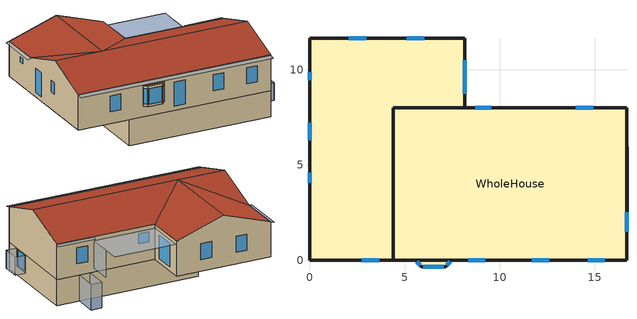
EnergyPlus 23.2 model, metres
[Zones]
WholeHouse
 floor outside (Exterior Wall): 7.45,0 7.15,-0.36 5.88,-0.36 5.58,0 z0.91
 floor foundation (Exterior Slab UnIns): 8.15,11.67 8.15,8.01 0,8.01 0,11.67 z0; 16.69,8.01 16.69,0 4.39,0 4.39,8.01 z-2.2
 floor foundation (P+B R-13): 4.39,8.01 4.39,0 0,0 0,8.01 z0
 wall outside (Exterior Wall): 16.69,8.01 8.15,8.01 8.15,11.67 z0:2.97; 0,0 16.69,0 z0:3; 5.58,0 5.88,-0.36 7.15,-0.36 7.45,0 z0.91:2.64; 0,11.67,2.95 0,11.67,0 0,0,0 0,0,3 0,3.96,4.31 0,8.07,2.95; 8.15,11.67,2.97 8.15,11.67,0 0,11.67,0 0,11.67,2.95 4.08,11.67,4.31; 16.69,0,3 16.69,0,0 16.69,8.01,0 16.69,8.01,2.97 16.69,3.96,4.31
 wall outside (Uninsulated Stem Wall): 16.69,1.24 16.69,2.77 z-1.5:0
 wall foundation (Uninsulated Stem Wall): 16.69,8.01 4.39,8.01 4.39,0 16.69,0 z-2.2:0; 16.69,0,0 16.69,0,-2.2 16.69,8.01,-2.2 16.69,8.01,0 16.69,2.77,0 16.69,2.77,-1.5 16.69,1.24,-1.5 16.69,1.24,0
 window (WINDOW_U-0.5 g=0.4): 14.62,0 15.53,0 / 11.69,0 12.6,0 / 2.76,0 3.67,0 / 6.03,11.67 5.12,11.67 / 2.98,11.67 2.07,11.67 / 14.91,8.01 14,8.01 z0.98:2.32; 8.33,0 9.25,0 / 0,7.22 0,6.31 z0.36:2.39; 0,4.6 0,4.08 z1.43:2.39; 0,9.87 0,9.45 z1.9:2.32; 9.57,8.01 8.7,8.01 z1.57:2.44; 5.98,-0.36 7.05,-0.36 / 7.22,-0.28 7.39,-0.08 / 5.64,-0.08 5.81,-0.28 z1.12:2.44; 8.15,8.75 8.15,10.51 z0.36:2.34; 16.69,1.5 16.69,2.51 z-1.4:-0.05
 roof outside (Exterior Roof): 0,3.96,4.31 0,0,3 16.69,0,3 16.69,3.96,4.31; 16.69,3.96,4.31 16.69,8.01,2.97 8.15,8.01,2.97 4.08,3.96,4.31; 4.08,3.96,4.31 8.15,8.01,2.97 8.15,11.67,2.97 4.08,11.67,4.31; 4.08,3.96,4.31 0,8.07,2.95 0,3.96,4.31; 4.08,11.67,4.31 0,11.67,2.95 0,8.07,2.95 4.08,3.96,4.31
 roof outside (Exterior Wall): 5.58,0 5.88,-0.36 7.15,-0.36 7.45,0 z2.64
shading: 14.73,8.02 14.73,10.09 / 14.73,10.09 13.82,10.09 / 13.82,10.09 13.82,8.02 z-2.16:0; 16.69,1.24 17.6,1.24 / 17.6,1.24 17.6,2.77 / 17.6,2.77 16.69,2.77 z-1.5:0; 13.46,8.03 13.46,10.05 z0.36:2.65; 16.69,8.01,2.97 16.69,8.31,2.88 13.46,8.31,2.88 13.46,8.01,2.97; 8.17,11.56 8.17,8.03 13.46,8.03 13.46,11.56 z2.65; -0.01,11.66,2.95 -0.3,11.66,2.86 -0.3,7.99,2.86 -0.01,7.99,2.95; 0,-0.01,3 0,-0.39,2.88 16.69,-0.39,2.88 16.69,-0.01,3
[SizingPeriod:DesignDay] Day of Month=21; Dry-Bulb Temperature Range Modifier Type=DefaultMultipliers; Barometric Pressure {Pa}=96634; Rain Indicator=No; Snow Indicator=No; Daylight Saving Time Indicator=No
Name | Month | Day Type | Maximum Dry-Bulb Temperature {C} | Daily Dry-Bulb Temperature Range {deltaC} | Humidity Condition Type | Wetbulb or DewPoint at Maximum Dry-Bulb {C} | Wind Speed {m/s} | Wind Direction {deg} | Solar Model Indicator | Sky Clearness | ASHRAE Clear Sky Optical Depth for Beam Irradiance (taub) | ASHRAE Clear Sky Optical Depth for Diffuse Irradiance (taud) | Enthalpy at Maximum Dry-Bulb {J/kg}
Rochester International Arpt Ann Htg 99.6% Condns DB | 1 | WinterDesignDay | -26.2 | 0 | Wetbulb | -26.2 | 5.7 | 310 | ASHRAEClearSky | 0
Rochester International Arpt Ann Htg 99% Condns DB | 1 | WinterDesignDay | -22.9 | 0 | Wetbulb | -22.9 | 5.7 | 310 | ASHRAEClearSky | 0
Rochester International Arpt Ann Hum_n 99.6% Condns DP=>MCDB | 1 | WinterDesignDay | -25.9 | 0 | Dewpoint | -29.7 | 5.7 | 310 | ASHRAEClearSky | 0
Rochester International Arpt Ann Hum_n 99% Condns DP=>MCDB | 1 | WinterDesignDay | -22.6 | 0 | Dewpoint | -26.6 | 5.7 | 310 | ASHRAEClearSky | 0
Rochester International Arpt Ann Htg Wind 99.6% Condns WS=>MCDB | 1 | WinterDesignDay | -9.6 | 0 | Wetbulb | -9.6 | 15.8 | 310 | ASHRAEClearSky | 0
Rochester International Arpt Ann Htg Wind 99% Condns WS=>MCDB | 1 | WinterDesignDay | -9.7 | 0 | Wetbulb | -9.7 | 14.2 | 310 | ASHRAEClearSky | 0
Rochester International Arpt Ann Clg .4% Condns DB=>MWB | 7 | SummerDesignDay | 31.2 | 10.6 | Wetbulb | 23.1 | 6.7 | 200 | ASHRAETau |  | 0.404 | 2.226
Rochester International Arpt Ann Clg 1% Condns DB=>MWB | 7 | SummerDesignDay | 29.5 | 10.6 | Wetbulb | 22.2 | 6.7 | 200 | ASHRAETau |  | 0.404 | 2.226
Rochester International Arpt Ann Clg 2% Condns DB=>MWB | 7 | SummerDesignDay | 28 | 10.6 | Wetbulb | 21.3 | 6.7 | 200 | ASHRAETau |  | 0.404 | 2.226
Rochester International Arpt Ann Clg .4% Condns WB=>MDB | 7 | SummerDesignDay | 29.2 | 10.6 | Wetbulb | 24.9 | 6.7 | 200 | ASHRAETau |  | 0.404 | 2.226
Rochester International Arpt Ann Clg 1% Condns WB=>MDB | 7 | SummerDesignDay | 27.7 | 10.6 | Wetbulb | 23.7 | 6.7 | 200 | ASHRAETau |  | 0.404 | 2.226
Rochester International Arpt Ann Clg 2% Condns WB=>MDB | 7 | SummerDesignDay | 26.5 | 10.6 | Wetbulb | 22.6 | 6.7 | 200 | ASHRAETau |  | 0.404 | 2.226
Rochester International Arpt Ann Clg .4% Condns DP=>MDB | 7 | SummerDesignDay | 27.7 | 10.6 | Dewpoint | 23.5 | 6.7 | 200 | ASHRAETau |  | 0.404 | 2.226
Rochester International Arpt Ann Clg 1% Condns DP=>MDB | 7 | SummerDesignDay | 26.5 | 10.6 | Dewpoint | 22.3 | 6.7 | 200 | ASHRAETau |  | 0.404 | 2.226
Rochester International Arpt Ann Clg 2% Condns DP=>MDB | 7 | SummerDesignDay | 25.3 | 10.6 | Dewpoint | 21.2 | 6.7 | 200 | ASHRAETau |  | 0.404 | 2.226
Rochester International Arpt Ann Clg .4% Condns Enth=>MDB | 7 | SummerDesignDay | 29.4 | 10.6 | Enthalpy |  | 6.7 | 200 | ASHRAETau |  | 0.404 | 2.226 | 77700
Rochester International Arpt Ann Clg 1% Condns Enth=>MDB | 7 | SummerDesignDay | 27.7 | 10.6 | Enthalpy |  | 6.7 | 200 | ASHRAETau |  | 0.404 | 2.226 | 72800
Rochester International Arpt Ann Clg 2% Condns Enth=>MDB | 7 | SummerDesignDay | 26.4 | 10.6 | Enthalpy |  | 6.7 | 200 | ASHRAETau |  | 0.404 | 2.226 | 68600
[MATERIAL] Thermal Absorptance=0.9; Solar Absorptance=0.7; Visible Absorptance=0.7
Name | Roughness | Thickness {m} | Conductivity {W/m-K} | Density {kg/m3} | Specific Heat {J/kg-K}
G05 25mm wood | MediumSmooth | 0.0254 | 0.15 | 608 | 1630
G01a 19mm gypsum board | MediumSmooth | 0.019 | 0.16 | 800 | 1090
M15 200mm heavyweight concrete | MediumRough | 0.2032 | 1.95 | 2240 | 900
M05 200mm concrete block | MediumRough | 0.1016 | 1.11 | 800 | 920
F11 Wood siding | MediumSmooth | 0.0127 | 0.09 | 592 | 1170
R-11 3.5in Wood Stud | VeryRough | 0.0889 | 0.0542625 | 19 | 960
Plywood (Douglas Fir) - 12.7mm | Smooth | 0.0127 | 0.12 | 540 | 1210
EPS 2in | MediumSmooth | 0.0508 | 0.02884 | 29 | 1210
FG Attic R-19 | MediumRough | 0.13716 | 0.0411979 | 64 | 960
ccSF R-13 | Rough | 0.0550342 | 0.0240338 | 32 | 920
[MATERIAL:AIRGAP]
F04 Wall air space resistance: Thermal Resistance {m2-K/W}=0.15
[WINDOWMATERIAL:SIMPLEGLAZINGSYSTEM] Solar Heat Gain Coefficient=0.4
Name | U-Factor {W/m2-K}
U-0.5 g=0.4 | 2.83913
U-0.15 g=0.2 | 0.851739
[WINDOWMATERIAL:SHADE]
HIGH REFLECT - LOW TRANS SHADE: Solar Transmittance=0.1; Solar Reflectance=0.8; Visible Transmittance=0.1; Visible Reflectance=0.8; Infrared Hemispherical Emissivity=0.9; Infrared Transmittance=0; Thickness {m}=0.005; Conductivity {W/m-K}=0.1; Shade to Glass Distance {m}=0.05; Top Opening Multiplier=0.5; Bottom Opening Multiplier=0.5; Left-Side Opening Multiplier=0.5; Right-Side Opening Multiplier=0.5; Airflow Permeability=0
[CONSTRUCTION]
Thermal Mass: G05 25mm wood
Exterior Slab UnIns: M15 200mm heavyweight concrete
Exterior Wall: F11 Wood siding, R-11 3.5in Wood Stud, G01a 19mm gypsum board
Interior Wall: G01a 19mm gypsum board, F04 Wall air space resistance, G01a 19mm gypsum board
Exterior Roof: FG Attic R-19, Plywood (Douglas Fir) - 12.7mm, G01a 19mm gypsum board
P+B R-13: Plywood (Douglas Fir) - 12.7mm, ccSF R-13, Plywood (Douglas Fir) - 12.7mm, G05 25mm wood
WINDOW_U-0.5 g=0.4: U-0.5 g=0.4
CLOTHESDRYER; RANGE: U-0.15 g=0.2
Uninsulated Stem Wall: M05 200mm concrete block
[tBUILDING]
tesssstttt_M_10W-20S_StateCollegePA_BASE_NV: North Axis {deg}=0; Terrain=City; Loads Convergence Tolerance Value {W}=0.04; Temperature Convergence Tolerance Value {deltaC}=0.4; Solar Distribution=FullInteriorAndExterior; Maximum Number of Warmup Days=25; Minimum Number of Warmup Days=6
[Zone]
WholeHouse: Multiplier=1; Floor Area {m2}=164.11
[WINDOWSHADINGCONTROL] Zone=WholeHouse; Shading Type=ExteriorShade; Shading Control Type=OnIfHighSolarOnWindow; Schedule=ShadingAvailable; Setpoint {W/m2, W or deg C}=100; Shading Control Is Scheduled=Yes; Glare Control Is Active=No; Shading Device Material=HIGH REFLECT - LOW TRANS SHADE; Type of Slat Angle Control for Blinds=FixedSlatAngle; Multiple Surface Control Type=Sequential
Name | Fenestration Surface 1 | Fenestration Surface 2 | Fenestration Surface 3 | Fenestration Surface 4 | Fenestration Surface 5 | Fenestration Surface 6 | Fenestration Surface 7 | Fenestration Surface 8 | Fenestration Surface 9 | Fenestration Surface 10
WholeHouse0_Shading Control | 8A81B2 | DC8392 | 7314D3 | 5ADD37 | 8F337D | A1BFE5 | 6B6F7B | 52F9CB | 507101 | 847485
WholeHouse1_Shading Control | 1A39E1 | 4F420B | 9BA2B9 | DF0118
[INTERNALMASS] Zone or ZoneList=WholeHouse; Surface Area {m2}=164.11
Name | Construction
WholeHouse Zone1 TM | Thermal Mass
WholeHouse Partitions | Interior Wall
[FOUNDATION:KIVA] Interior Horizontal Insulation Depth {m}=0; Exterior Horizontal Insulation Width {m}=0; Exterior Vertical Insulation Material=EPS 2in; Exterior Vertical Insulation Depth {m}=0.0003048; Wall Height Above Grade {m}=0.2; Wall Depth Below Slab {m}=0; Footing Depth {m}=0.4
Slab Details; Crawlspace Details; Basement Details
[SURFACEPROPERTY:EXPOSEDFOUNDATIONPERIMETER] Exposed Perimeter Calculation Method=TotalExposedPerimeter; Exposed Perimeter Fraction=1; Surface Segment 1 Exposed=Yes
Name | Total Exposed Perimeter {m}
Slab | 12.192
Crawlspace | 19.812
Basement | 42.4434
[PEOPLE]
WholeHouse Occupants: Zone or ZoneList or Space or SpaceList=WholeHouse; Number of People Schedule=OccupantSchedule; Number of People Calculation Method=People; Number of People=6; Fraction Radiant=0.3; Sensible Heat Fraction=autocalculate; Activity Level Schedule=Occupant_Activity_Schedule; Carbon Dioxide Generation Rate {m3/s-W}=3.82e-08; Enable ASHRAE 55 Comfort Warnings=No; Mean Radiant Temperature Calculation Type=ZoneAveraged; Work Efficiency Schedule=Occupant_Eff_Schedule; Clothing Insulation Calculation Method=ClothingInsulationSchedule; Clothing Insulation Calculation Method Schedule=Occupant_Clothing_Schedule; Clothing Insulation Schedule=Occupant_Clothing_Schedule; Air Velocity Schedule=AirVelocitySch; Thermal Comfort Model 1 Type=Pierce
[LIGHTS]
WholeHouse PhiusLights: Zone or ZoneList or Space or SpaceList=WholeHouse; Schedule=Phius_Lighting; Design Level Calculation Method=LightingLevel; Lighting Level {W}=2766.64; Return Air Fraction=0; Fraction Radiant=0.6; Fraction Visible=0.2; Fraction Replaceable=1; Return Air Fraction Calculated from Plenum Temperature=No; Return Air Fraction Function of Plenum Temperature Coefficient 1=0; Return Air Fraction Function of Plenum Temperature Coefficient 2 {1/K}=0
[ELECTRICEQUIPMENT] Zone or ZoneList or Space or SpaceList=WholeHouse; Design Level Calculation Method=EquipmentLevel; Fraction Lost=0
Name | Schedule | Design Level {W} | Fraction Latent | Fraction Radiant
WholeHouse PhiusMELs | Phius_MELs | 5184.62 | 0 | 0
WholeHouse Fridge | Always_On | 41.0959 | 0 | 1
WholeHouse Range | BARangeSchedule | 1441.1 | 0.3 | 0.4
WholeHouse ClothesDryer | BAClothesDryerSchedule | 3932.37 | 0.05 | 0.15
WholeHouse ClothesWasher | BAClothesWasherSchedule | 438.356 | 0 | 0.8
WholeHouse Dishwasher | BADishwasherSchedule | 778.623 | 0.15 | 0.6
WholeHouse SizingSensible | SizingLoads | 629.042 | 0 | 0
WholeHouse SizingLatent | SizingLoads | 128.1042 | 1 | 0
[OTHEREQUIPMENT]
WholeHouse TB: Fuel Type=None; Zone or ZoneList or Space or SpaceList=WholeHouse; Schedule=WholeHouse_TB Schedule; Design Level Calculation Method=EquipmentLevel; Design Level {W}=0.5; Fraction Latent=0; Fraction Radiant=0; Fraction Lost=0; Carbon Dioxide Generation Rate {m3/s-W}=0
[ZONEINFILTRATION:DESIGNFLOWRATE]
WholeHouse Infiltration: Zone or ZoneList or Space or SpaceList=WholeHouse; Schedule=Always_On; Design Flow Rate Calculation Method=Flow/ExteriorArea; Design Flow Rate {m3/s}=0; Flow Rate per Floor Area {m3/s-m2}=0; Flow Rate per Exterior Surface Area {m3/s-m2}=0.00026437; Air Changes per Hour {1/hr}=0; Constant Term Coefficient=0; Temperature Term Coefficient=0.015; Velocity Term Coefficient=0.224; Velocity Squared Term Coefficient=0
[ZONEVENTILATION:WINDANDSTACKOPENAREA] Zone or Space=WholeHouse; Opening Area {m2}=4.18064; Opening Area Fraction Schedule=WholeHouse_WindowFractionControl; Opening Effectiveness=autocalculate; Height Difference {m}=1.524; Discharge Coefficient for Opening=autocalculate; Minimum Indoor Temperature {C}=15; Maximum Indoor Temperature {C}=100; Delta Temperature {deltaC}=-100; Minimum Outdoor Temperature {C}=-100; Maximum Outdoor Temperature {C}=100; Maximum Wind Speed {m/s}=10
Name | Effective Angle {deg}
WholeHouse_OperableWindows-N | 0
WholeHouse_OperableWindows-E | 90
WholeHouse_OperableWindows-S | 180
WholeHouse_OperableWindows-W | 270
[EXTERIOR:LIGHTS]
PhiusExtLight: Schedule=Always_On; Design Level {W}=1; Control Option=AstronomicalClock
[DESIGNSPECIFICATION:OUTDOORAIR]
WholeHouse_SZ_DSOA: Outdoor Air Method=Flow/Person; Outdoor Air Flow per Person {m3/s-person}=0.00708; Outdoor Air Flow per Zone Floor Area {m3/s-m2}=0; Outdoor Air Flow per Zone {m3/s}=0.0117987; Outdoor Air Flow Air Changes per Hour {1/hr}=0
[DESIGNSPECIFICATION:ZONEAIRDISTRIBUTION]
WholeHouse_SZ_DSZAD: Zone Air Distribution Effectiveness in Cooling Mode=1; Zone Air Distribution Effectiveness in Heating Mode=1; Zone Secondary Recirculation Fraction=0; Minimum Zone Ventilation Efficiency=0
[SIZING:ZONE]
WholeHouse: Zone Cooling Design Supply Air Temperature Input Method=SupplyAirTemperature; Zone Cooling Design Supply Air Temperature {C}=12.8; Zone Cooling Design Supply Air Temperature Difference {deltaC}=11.11; Zone Heating Design Supply Air Temperature Input Method=SupplyAirTemperature; Zone Heating Design Supply Air Temperature {C}=50; Zone Heating Design Supply Air Temperature Difference {deltaC}=30; Zone Cooling Design Supply Air Humidity Ratio {kgWater/kgDryAir}=0.008; Zone Heating Design Supply Air Humidity Ratio {kgWater/kgDryAir}=0.008; Design Specification Outdoor Air Object=WholeHouse_SZ_DSOA; Zone Heating Sizing Factor=2; Zone Cooling Sizing Factor=1.5; Cooling Design Air Flow Method=DesignDay; Cooling Design Air Flow Rate {m3/s}=0; Cooling Minimum Air Flow per Zone Floor Area {m3/s-m2}=0.000762; Cooling Minimum Air Flow {m3/s}=0; Cooling Minimum Air Flow Fraction=0.2; Heating Design Air Flow Method=DesignDay; Heating Design Air Flow Rate {m3/s}=0; Heating Maximum Air Flow per Zone Floor Area {m3/s-m2}=0.002032; Heating Maximum Air Flow {m3/s}=0.141576; Heating Maximum Air Flow Fraction=0.3; Design Specification Zone Air Distribution Object=WholeHouse_SZ_DSZAD; Account for Dedicated Outdoor Air System=No; Dedicated Outdoor Air System Control Strategy=NeutralSupplyAir; Dedicated Outdoor Air Low Setpoint Temperature for Design {C}=autosize; Dedicated Outdoor Air High Setpoint Temperature for Design {C}=autosize; Zone Load Sizing Method=Sensible Load Only No Latent Load; Zone Latent Cooling Design Supply Air Humidity Ratio Input Method=HumidityRatioDifference; Zone Cooling Design Supply Air Humidity Ratio Difference {kgWater/kgDryAir}=0.005; Zone Latent Heating Design Supply Air Humidity Ratio Input Method=HumidityRatioDifference; Zone Humidification Design Supply Air Humidity Ratio Difference {kgWater/kgDryAir}=0.005
[ZONECONTROL:THERMOSTAT]
WholeHouse_Thermostat: Zone or ZoneList=WholeHouse; Control Type Schedule=HVAC_Always_4; Control 1=WholeHouse_DSP_Thermostat; Temperature Difference Between Cutout And Setpoint {deltaC}=0
[THERMOSTATSETPOINT:DUALSETPOINT]
WholeHouse_DSP_Thermostat: Heating Setpoint Temperature Schedule=Phius_68F; Cooling Setpoint Temperature Schedule=Phius_77F
[Zone equipment]
WholeHouse: WholeHouse ERV, WholeHouse_GasHeat_DXAC_Furnace
[FAN:ONOFF]
WholeHouseFurnace_Blower: Availability Schedule=MechAvailable; Fan Total Efficiency=0.7; Pressure Rise {Pa}=225; Maximum Flow Rate {m3/s}=2; Motor Efficiency=0.9; Motor In Airstream Fraction=1
[FAN:ZONEEXHAUST]
WholeHouse ERV: Availability Schedule=MechAvailable; Fan Total Efficiency=0.6; Pressure Rise {Pa}=70; Maximum Flow Rate {m3/s}=0.0424753; Flow Fraction Schedule=ExhaustFanSchedule; System Availability Manager Coupling Mode=Coupled
[COIL:COOLING:DX:SINGLESPEED]
WholeHouseFurnace_DXAC_Coil: Availability Schedule=MechAvailable; Gross Rated Total Cooling Capacity {W}=autosize; Gross Rated Sensible Heat Ratio=0.75; Gross Rated Cooling COP {W/W}=3; Rated Air Flow Rate {m3/s}=autosize; 2017 Rated Evaporator Fan Power Per Volume Flow Rate {W/(m3/s)}=773.3; Total Cooling Capacity Function of Temperature Curve=HPACCoolCapFT; Total Cooling Capacity Function of Flow Fraction Curve=HPACCoolCapFFF; Energy Input Ratio Function of Temperature Curve=HPACEIRFT; Energy Input Ratio Function of Flow Fraction Curve=HPACEIRFFF; Part Load Fraction Correlation Curve=HPACPLFFPLR; Minimum Outdoor Dry-Bulb Temperature for Compressor Operation {C}=-25; Nominal Time for Condensate Removal to Begin {s}=0; Ratio of Initial Moisture Evaporation Rate and Steady State Latent Capacity=0; Maximum Cycling Rate {cycles/hr}=0; Latent Capacity Time Constant {s}=0; Condenser Type=AirCooled; Evaporative Condenser Effectiveness=0.9; Evaporative Condenser Pump Rated Power Consumption {W}=0; Crankcase Heater Capacity {W}=0; Maximum Outdoor Dry-Bulb Temperature for Crankcase Heater Operation {C}=10; Basin Heater Capacity {W/K}=0; Basin Heater Setpoint Temperature {C}=2; Report ASHRAE Standard 127 Performance Ratings=No
[COIL:HEATING:FUEL]
WholeHouseFurnace_Heating_Coil: Availability Schedule=MechAvailable; Fuel Type=NaturalGas; Burner Efficiency=0.8; Nominal Capacity {W}=autosize
[AirLoopHVAC:UnitarySystem]
WholeHouse_GasHeat_DXAC_Furnace: Control Type=Load; Controlling Zone or Thermostat Location=WholeHouse; Dehumidification Control Type=None; Availability Schedule=MechAvailable; Supply Fan=WholeHouseFurnace_Blower; Fan Placement=BlowThrough; Heating Coil=WholeHouseFurnace_Heating_Coil; DX Heating Coil Sizing Ratio=1; Cooling Coil=WholeHouseFurnace_DXAC_Coil; Use DOAS DX Cooling Coil=No; Minimum Supply Air Temperature {C}=2; Latent Load Control=SensibleOnlyLoadControl; Cooling Supply Air Flow Rate {m3/s}=autosize; Heating Supply Air Flow Rate {m3/s}=autosize; No Load Supply Air Flow Rate {m3/s}=0; Maximum Supply Air Temperature {C}=50; Maximum Outdoor Dry-Bulb Temperature for Supplemental Heater Operation {C}=21; Ancillary On-Cycle Electric Power {W}=0; Ancillary Off-Cycle Electric Power {W}=0; Design Heat Recovery Water Flow Rate {m3/s}=0; Maximum Temperature for Heat Recovery {C}=80
[WATERHEATER:MIXED]
WholeHouse_ElectricWaterHeater_50Gal: Tank Volume {m3}=0.189271; Setpoint Temperature Schedule=DHW_122F; Deadband Temperature Difference {deltaC}=0; Maximum Temperature Limit {C}=82.2222; Heater Control Type=MODULATE; Heater Maximum Capacity {W}=11712; Heater Minimum Capacity {W}=0; Heater Ignition Minimum Flow Rate {m3/s}=0; Heater Ignition Delay {s}=0; Heater Fuel Type=NaturalGas; Heater Thermal Efficiency=0.95; Off Cycle Parasitic Fuel Consumption Rate {W}=10; Off Cycle Parasitic Fuel Type=ELECTRICITY; Off Cycle Parasitic Heat Fraction to Tank=0; On Cycle Parasitic Fuel Consumption Rate {W}=30; On Cycle Parasitic Fuel Type=ELECTRICITY; On Cycle Parasitic Heat Fraction to Tank=0; Ambient Temperature Indicator=ZONE; Ambient Temperature Zone=WholeHouse; Off Cycle Loss Coefficient to Ambient Temperature {W/K}=2.36; Off Cycle Loss Fraction to Zone=1; On Cycle Loss Fraction to Zone=1; Peak Use Flow Rate {m3/s}=2.80756e-06; Use Flow Rate Fraction Schedule=CombinedDHWSchedule; Use Side Effectiveness=1; Source Side Effectiveness=1; Use Side Design Flow Rate {m3/s}=autosize; Source Side Design Flow Rate {m3/s}=autosize; Indirect Water Heating Recovery Time {hr}=1.5; Source Side Flow Control Mode=IndirectHeatPrimarySetpoint
[ENERGYMANAGEMENTSYSTEM:SENSOR]
Name | Output:Variable or Output:Meter Index Key | Output:Variable or Output:Meter
WholeHouse_IWB | WholeHouse_Zone_Air_Node | System Node Wetbulb Temperature
WholeHouse_IDB | WholeHouse | Zone Air Temperature
OWB | * | Site Outdoor Air Wetbulb Temperature
ODB | * | Site Outdoor Air Drybulb Temperature
NatVentAvail | NatVent | Schedule Value
Clock | PhiusExtLight | Exterior Lights Electricity Energy
PV | ELC | Electric Load Center Produced Electricity Energy
MorphOnOff | Weather Morph | Schedule Value
Count | Count | Schedule Value
ODP | * | Site Outdoor Air Dewpoint Temperature
[ENERGYMANAGEMENTSYSTEM:ACTUATOR]
Name | Actuated Component Unique | Actuated Component Type | Actuated Component Control Type
WholeHouseWindowEconomizer | WholeHouse_WindowFractionControl | Schedule:Constant | Schedule Value
WholeHouse_tbTemp | WholeHouse_TB Schedule | Schedule:Constant | Schedule Value
DC_Coolings | Demand Control Cooling | Schedule:Compact | Schedule Value
ODB2 | Environment | Weather Data | Outdoor Dry Bulb
Count2 | Count | Schedule:Constant | Schedule Value
ODP2 | Environment | Weather Data | Outdoor Dew Point
[ENERGYMANAGEMENTSYSTEM:PROGRAMCALLINGMANAGER]
WholeHouse_Program Caller: BeginZoneTimestepBeforeSetCurrentWeather; WholeHouse_SummerVentDB; WholeHouse_TBDelta
WeatherMorph: BeginZoneTimestepBeforeSetCurrentWeather; DBMorph; DPMorph
[ENERGYMANAGEMENTSYSTEM:PROGRAM]
WholeHouse_SummerVentWB: IF WholeHouse_IWB> 1+ OWB && NatVentAvail > 0 && Clock > 0; SET WholeHouseWindowEconomizer = 1; SET DC_Coolings = 0; ELSE; SET WholeHouseWindowEconomizer = 0; ENDIF
WholeHouse_SummerVentDB: IF WholeHouse_IDB> 1+ ODB && NatVentAvail > 0 && Clock > 0; SET WholeHouseWindowEconomizer = 1; SET DC_Coolings = 0; ELSE; SET WholeHouseWindowEconomizer = 0; ENDIF
WholeHouse_TBDelta: IF ODB == WholeHouse_IDB; SET WholeHouse_tbTemp = 0; ELSE; SET WholeHouse_tbTemp = ODB - WholeHouse_IDB; ENDIF
DBMorph: IF MorphOnOff == 1; SET ODB2 = (@TodayOutDryBulbTemp Hour TimeStepNum) + 12.20821836*(@Sin (PI*Count/168)); SET Count2 = Count + 0.25; ELSEIF MorphOnOff == 2; SET ODB2 = (@TodayOutDryBulbTemp Hour TimeStepNum) +7.414380217*(@Sin (PI*Count/168)); SET Count2 = Count + 0.25; ELSE; SET ODB2 = Null; SET Count2 = 0; ENDIF; RETURN
DPMorph: IF MorphOnOff == 1; SET ODP2 = (@TodayOutDewPointTemp Hour TimeStepNum) + 38.41817806*(@Sin (PI*Count/168)); SET Count2 = Count + 0.25; ELSEIF MorphOnOff == 2; SET ODP2 = (@TodayOutDewPointTemp Hour TimeStepNum) +4.006589182*(@Sin (PI*Count/168)); SET Count2 = Count + 0.25; ELSE; SET ODP2 = Null; SET Count2 = 0; ENDIF; RETURN
[DEMANDMANAGERASSIGNMENTLIST]
WholeHouse_Demand Limiting: Meter=ElectricityNet:Facility; Demand Limit Schedule=Always Off; Demand Limit Safety Fraction=0.95; Demand Window Length {minutes}=10; Demand Manager Priority=All; DemandManager 1=WholeHouse_Set backs
[DEMANDMANAGER:THERMOSTATS]
WholeHouse_Set backs: Availability Schedule=Demand Control Cooling; Reset Control=Fixed; Minimum Reset Duration {minutes}=30; Maximum Heating Setpoint Reset {C}=20; Maximum Cooling Setpoint Reset {C}=27; Selection Control=All; Thermostat 1=WholeHouse_Thermostat
[GENERATOR:PVWATTS]
PV Array: PVWatts Version=5; DC System Capacity {W}=1; Module Type=Standard; Array Type=FixedOpenRack; System Losses=0.14; Array Geometry Type=TiltAzimuth; Tilt Angle {deg}=55; Azimuth Angle {deg}=180; Ground Coverage Ratio=0.4
[ELECTRICLOADCENTER:INVERTER:PVWATTS]
PV Inverter: DC to AC Size Ratio=1.1; Inverter Efficiency=0.96
[ELECTRICLOADCENTER:GENERATORS]
PV: Generator 1=PV Array; Generator 1 Rated Electric Power Output {W}=3000; Generator 1 Availability Schedule=Always_On
[ELECTRICLOADCENTER:STORAGE:SIMPLE]
Simple Battery: Availability Schedule=Always_On; Radiative Fraction for Zone Heat Gains=0.9; Nominal Energetic Efficiency for Charging=0.9; Nominal Discharging Energetic Efficiency=0.9; Maximum Storage Capacity {J}=10800000; Initial State of Charge {J}=10800000
[ELECTRICLOADCENTER:TRANSFORMER]
Transformer: Availability Schedule=Always_On; Transformer Usage=LoadCenterPowerConditioning; Radiative Fraction=0; Phase=3; Conductor Material=Aluminum; Full Load Temperature Rise {C}=150; Fraction of Eddy Current Losses=0.1; Performance Input Method=RatedLosses; Nameplate Efficiency=0.98; Per Unit Load for Nameplate Efficiency=0.35; Reference Temperature for Nameplate Efficiency {C}=75; Consider Transformer Loss for Utility Cost=Yes
[ELECTRICLOADCENTER:DISTRIBUTION]
ELC: Generator List=PV; Generator Operation Scheme Type=Baseload; Generator Demand Limit Scheme Purchased Electric Demand Limit {W}=0; Electrical Buss Type=AlternatingCurrentWithStorage; Inverter=PV Inverter; Electrical Storage Object=Simple Battery; Storage Operation Scheme=FacilityDemandLeveling; Storage Control Track Meter=ElectricityNet:Facility; Storage Converter Object=Converter; Maximum Storage State of Charge Fraction=1; Minimum Storage State of Charge Fraction=0.2; Storage Control Utility Demand Target {W}=3500; Storage Control Utility Demand Target Fraction Schedule=OutageCooling
[ELECTRICLOADCENTER:STORAGE:CONVERTER]
Converter: Availability Schedule=Always_On; Power Conversion Efficiency Method=SimpleFixed; Simple Fixed Efficiency=0.95
[SCHEDULE:COMPACT]
BARangeSchedule; Phius_Lighting; Phius_MELs; CombinedDHWSchedule; BAClothesDryerSchedule; BAClothesWasherSchedule; BADishwasherSchedule: Through: 12/31, For: SummerDesignDay, Until: 24:00, 0, For: AllOtherDays, Until: 24:00, 0
ExhaustFanSchedule: Through: 12/31, For: AllDays, Until: 06:00, 0, Until: 06:30, 1, Until: 18:00, 0, Until: 18:30, 1, Until: 24:00
Occupant_Activity_Schedule: Through: 12/31, For: AllDays, Until: 24:00, 120
Occupant_Eff_Schedule: Through: 12/31, For: AllDays, Until: 24:00, 0
Occupant_Clothing_Schedule: Through: 04/30, For: AllDays, Until: 24:00, 1, Through: 09/30, For: AllDays, Until: 24:00, 0.3, Through: 12/31, For: AllDays, Until: 24:00, 1
OccupantSchedule: Through: 12/31, For: AllDays, Until: 24:00, 1
MechAvailable: Through: 01/26, For: AllDays, Until: 24:00, 1, Through: 02/02, For: AllDays, Until: 24:00, 0, Through: 06/28, For: AllDays, Until: 24:00, 1, Through: 07/05, For: AllDays, Until: 24:00, 0, Through: 12/31, For: AllDays, Until: 24:00, 1
NatVent: Through: 06/28, For: SummerDesignDay, Until: 24:00, 0, For: AllOtherDays, Until: 24:00, 0, Through: 07/05, For: SummerDesignDay, Until: 24:00, 0, For: AllOtherDays, Until: 24:00, 1, Through: 12/31, For: AllDays, Until: 24:00, 0
OutageCooling: Through: 06/28, For: AllDays, Until: 24:00, 1, Through: 07/05, For: AllDays, Until: 24:00, 0, Through: 12/31, For: AllDays, Until: 24:00, 1
Demand Control Cooling; ShadingAvailable: Through: 06/28, For: AllDays, Until: 24:00, 0, Through: 07/05, For: AllDays, Until: 24:00, 0, Through: 12/31, For: AllDays, Until: 24:00, 0
SizingLoads: Through: 12/31, For: SummerDesignDay, Until: 24:00, 1, For: AllOtherDays, Until: 24:00, 0
Weather Morph: Through: 26-Jan, For: AllDays, Until: 24:00, 0, Through: 2-Feb, For: SummerDesignDay WinterDesignDay, Until: 24:00, 0, For: AllOtherDays, Until: 24:00, 1, Through: 28-Jun, For: AllDays, Until: 24:00, 0, Through: 5-Jul, For: SummerDesignDay WinterDesignDay, Until: 24:00, 0, For: AllOtherDays, Until: 24:00, 2, Through: 12/31, For: AllDays, Until: 24:00, 0
[SCHEDULE:CONSTANT]
HVAC_ALWAYS_4: Any Number, 4
Phius_68F: Any Number, 20
DHW_122F: Any Number, 2
Phius_77F: Any Number, 25
AirVelocitySch: Any Number, 0.16
Always_On: Any Number, 1
Always Off; WholeHouse_WindowFractionControl: Any Number, 0
WholeHouse_TB Schedule: Fraction, 0
Count: AnyNumber, 0
[CURVE:QUADRATIC] Input Unit Type for X=Dimensionless; Output Unit Type=Dimensionless
Name | Coefficient1 Constant | Coefficient2 x | Coefficient3 x**2 | Minimum Value of x | Maximum Value of x
HPACCoolCapFFF | 0.8 | 0.2 | 0 | 0.5 | 1.5
HPACEIRFFF | 1.1552 | -0.1808 | 0.0256 | 0.5 | 1.5
HPACPLFFPLR | 0.85 | 0.15 | 0 | 0 | 1
[CURVE:BIQUADRATIC] Minimum Value of x=12.77778; Maximum Value of x=23.88889; Minimum Value of y=18; Maximum Value of y=46.11111; Input Unit Type for X=Temperature; Input Unit Type for Y=Temperature; Output Unit Type=Dimensionless
Name | Coefficient1 Constant | Coefficient2 x | Coefficient3 x**2 | Coefficient4 y | Coefficient5 y**2 | Coefficient6 x*y
HPACCoolCapFT | 0.942588 | 0.00954335 | 0.00068377 | -0.0110427 | 5.249e-06 | -9.72e-06
HPACEIRFT | 0.342414 | 0.034885 | -0.0006237 | 0.00497722 | 0.000437951 | -0.000728028
